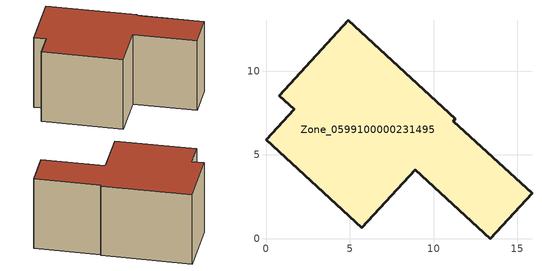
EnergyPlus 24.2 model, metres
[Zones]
Zone_0599100000231495
 floor ground (C_G): 4.91,13.02 11.3,7.14 11.18,7.01 15.88,2.71 13.39,0 8.91,4.12 5.71,0.65 0,5.9 1.68,7.72 0.79,8.53 z0
 wall outside (C_F): 5.71,0.65 8.91,4.12 13.39,0 15.88,2.71 11.18,7.01 11.3,7.14 4.91,13.02 0.79,8.53 1.68,7.72 0,5.9 5.71,0.65 z0:7.43
 roof outside (C_R): 1.68,7.72 0,5.9 5.71,0.65 8.91,4.12 13.39,0 15.88,2.71 11.18,7.01 11.3,7.14 4.91,13.02 0.79,8.53 z7.43
[BUILDING]
Pand.0599100000231495: North Axis=0; Terrain=City; Loads Convergence Tolerance Value=0.04; Temperature Convergence Tolerance Value=0.4; Solar Distribution=FullExterior; Maximum Number of Warmup Days=25; Minimum Number of Warmup Days=1
[Site:Location]
Rotterdam.The.Hague.AP_ZH_NLD Design_Conditions: Latitude=51.96; Longitude=4.45; Time Zone=1; Elevation=-4.5
[SITE:GROUNDTEMPERATURE:BUILDINGSURFACE]
18, 18, 18, 18, 18, 18, 18, 18, 18, 18, 18, 18
[MATERIAL] Thermal Absorptance=0.9; Solar Absorptance=0.7; Visible Absorptance=0.7
Name | Roughness | Thickness | Conductivity | Density | Specific Heat
G.TI.1975-1991 | MediumSmooth | 0.15 | 0.288461 | 540 | 1210
F.TI.1975-1991 | Rough | 0.3 | 0.230769 | 1920 | 840
R.TI.1975-1991 | MediumRough | 0.2 | 0.153846 | 1500 | 1000
[CONSTRUCTION]
C_G: G.TI.1975-1991
C_F: F.TI.1975-1991
C_R: R.TI.1975-1991
[ZONE]
Zone_0599100000231495: Type=1; Multiplier=1; Ceiling Height=Autocalculate; Volume=Autocalculate; Floor Area=autocalculate; Part of Total Floor Area=Yes
[ZONEINFILTRATION:DESIGNFLOWRATE]
Infil_Zone_0599100000231495: Zone or ZoneList or Space or SpaceList=Zone_0599100000231495; Schedule=AlwaysOn; Design Flow Rate Calculation Method=Flow/Area; Flow Rate per Floor Area=0.003; Constant Term Coefficient=1; Temperature Term Coefficient=0; Velocity Term Coefficient=0; Velocity Squared Term Coefficient=0
[HVACTEMPLATE:ZONE:IDEALLOADSAIRSYSTEM]
Zone_0599100000231495: Maximum Heating Supply Air Temperature=50; Minimum Cooling Supply Air Temperature=13; Maximum Heating Supply Air Humidity Ratio=0.0156; Minimum Cooling Supply Air Humidity Ratio=0.0077; Heating Limit=NoLimit; Cooling Limit=NoLimit; Dehumidification Control Type=ConstantSensibleHeatRatio; Cooling Sensible Heat Ratio=0.7; Dehumidification Setpoint=60; Humidification Control Type=None; Humidification Setpoint=30; Outdoor Air Method=None; Outdoor Air Flow Rate per Person=0.00944; Outdoor Air Flow Rate per Zone Floor Area=0; Outdoor Air Flow Rate per Zone=0; Demand Controlled Ventilation Type=None; Outdoor Air Economizer Type=NoEconomizer; Heat Recovery Type=None; Sensible Heat Recovery Effectiveness=0.7; Latent Heat Recovery Effectiveness=0.65
[ZONECONTROL:THERMOSTAT]
ThermostatControl_Zone_0599100000231495: Zone or ZoneList=Zone_0599100000231495; Control Type Schedule=DualSetpointControlType; Control 1=Thermostat_Zone_0599100000231495; Temperature Difference Between Cutout And Setpoint=0
[THERMOSTATSETPOINT:DUALSETPOINT]
Thermostat_Zone_0599100000231495: Heating Setpoint Temperature Schedule=HeatingSetpoint_Zone_0599100000231495; Cooling Setpoint Temperature Schedule=CoolingSetpoint_Zone_0599100000231495
[SCHEDULE:COMPACT]
HeatingSetpoint_Zone_0599100000231495: Through: 12/31, For: AllDays, Until: 24:00, 21
CoolingSetpoint_Zone_0599100000231495: Through: 12/31, For: AllDays, Until: 24:00, 24
DualSetpointControlType: Through: 12/31, For: AllDays, Until: 24:00, 4
AlwaysOn: Through: 12/31, For: AllDays, Until: 24:00, 1
